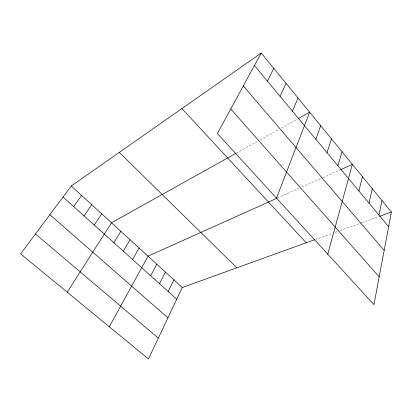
<?xml version="1.0" encoding="UTF-8"?>
<svg xmlns="http://www.w3.org/2000/svg" width="412" height="412" viewBox="0 0 412 412"><rect width="100%" height="100%" fill="white"/><g stroke="black" fill="none" stroke-linecap="round" stroke-linejoin="round"><path stroke-width="0.31" stroke-dasharray="2.06 1.54" d="M236.452 153.063L259.03 140.461M260.152 139.838L278.976 129.332M281.18 128.101L297.634 118.924M277.528 198.002L298.963 188.372M301.841 187.079L322.215 177.927M322.781 177.675L340.173 169.857M315.427 239.465L332.572 233.28M334.915 232.435L339.014 230.957M340.183 230.535L361.283 222.923M361.88 222.707L379.066 216.506"/><path stroke-width="0.62" d="M391.4 212.056L373.952 304.623L217.371 133.534L261.229 53.05L391.4 212.056L379.653 216.295M378.942 215.049L381.96 200.526M369.023 203.137L372.314 188.742M358.878 190.957L362.452 176.697M327.761 254.153L352.368 164.383L340.755 169.6M337.881 165.742L342.058 151.786M327.01 152.687L331.506 138.895M315.875 139.323L320.711 125.706M276.478 198.115L309.659 112.208L298.726 118.311M292.438 111.173L298 97.963M280.088 96.351L286.046 83.368M314.85 239.671L182.3 287.494L148.464 358.95L20.6 253.88L71.271 186.013L261.229 53.05M168.199 291.511L173.931 279.846M267.424 81.138L273.795 68.402M159.506 283.703L165.433 272.075M150.674 275.767L156.797 264.185M109.293 326.762L148.026 256.171L276.962 198.254M132.576 259.508L139.117 248.024M123.306 251.176L130.063 239.748M113.882 242.709L120.86 231.338M67.254 292.216L111.503 222.784L235.901 153.367M94.25 225.07L101.702 213.828M84.033 215.888L91.737 204.718M73.63 206.546L81.591 195.448M35.478 233.954L158.321 338.128M49.883 214.662L167.926 317.843M63.046 197.034L176.753 299.2M71.271 186.013L182.3 287.494M119.305 152.394L236.838 267.815M181.919 108.562L306.209 242.786M230.751 108.984L379.189 276.838M243.296 85.959L384.169 250.424M254.425 65.534L388.64 226.693"/></g></svg>
